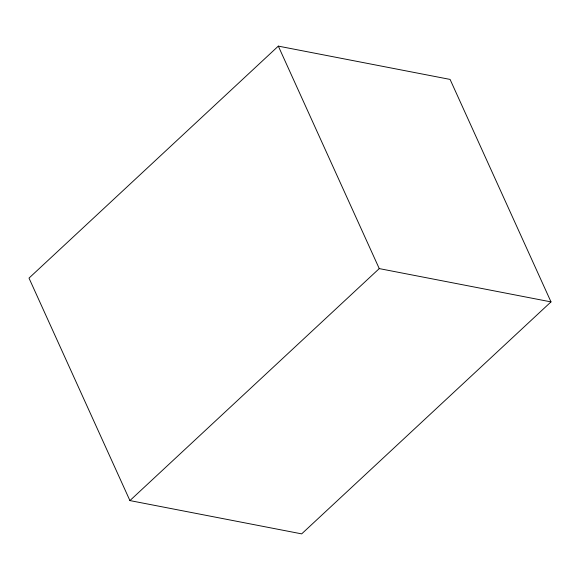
<?xml version="1.0" encoding="UTF-8"?>
<svg xmlns="http://www.w3.org/2000/svg" width="580" height="580" viewBox="0 0 580 580"><rect width="100%" height="100%" fill="white"/><g stroke="black" fill="none" stroke-linecap="round" stroke-linejoin="round"><path stroke-width="0.87" d="M278.327 46.124L29 278.11L129.92 500.584L301.673 533.875L551 301.89L450.08 79.416L278.327 46.124L379.248 268.598L551 301.89M129.92 500.584L379.248 268.598"/></g></svg>
